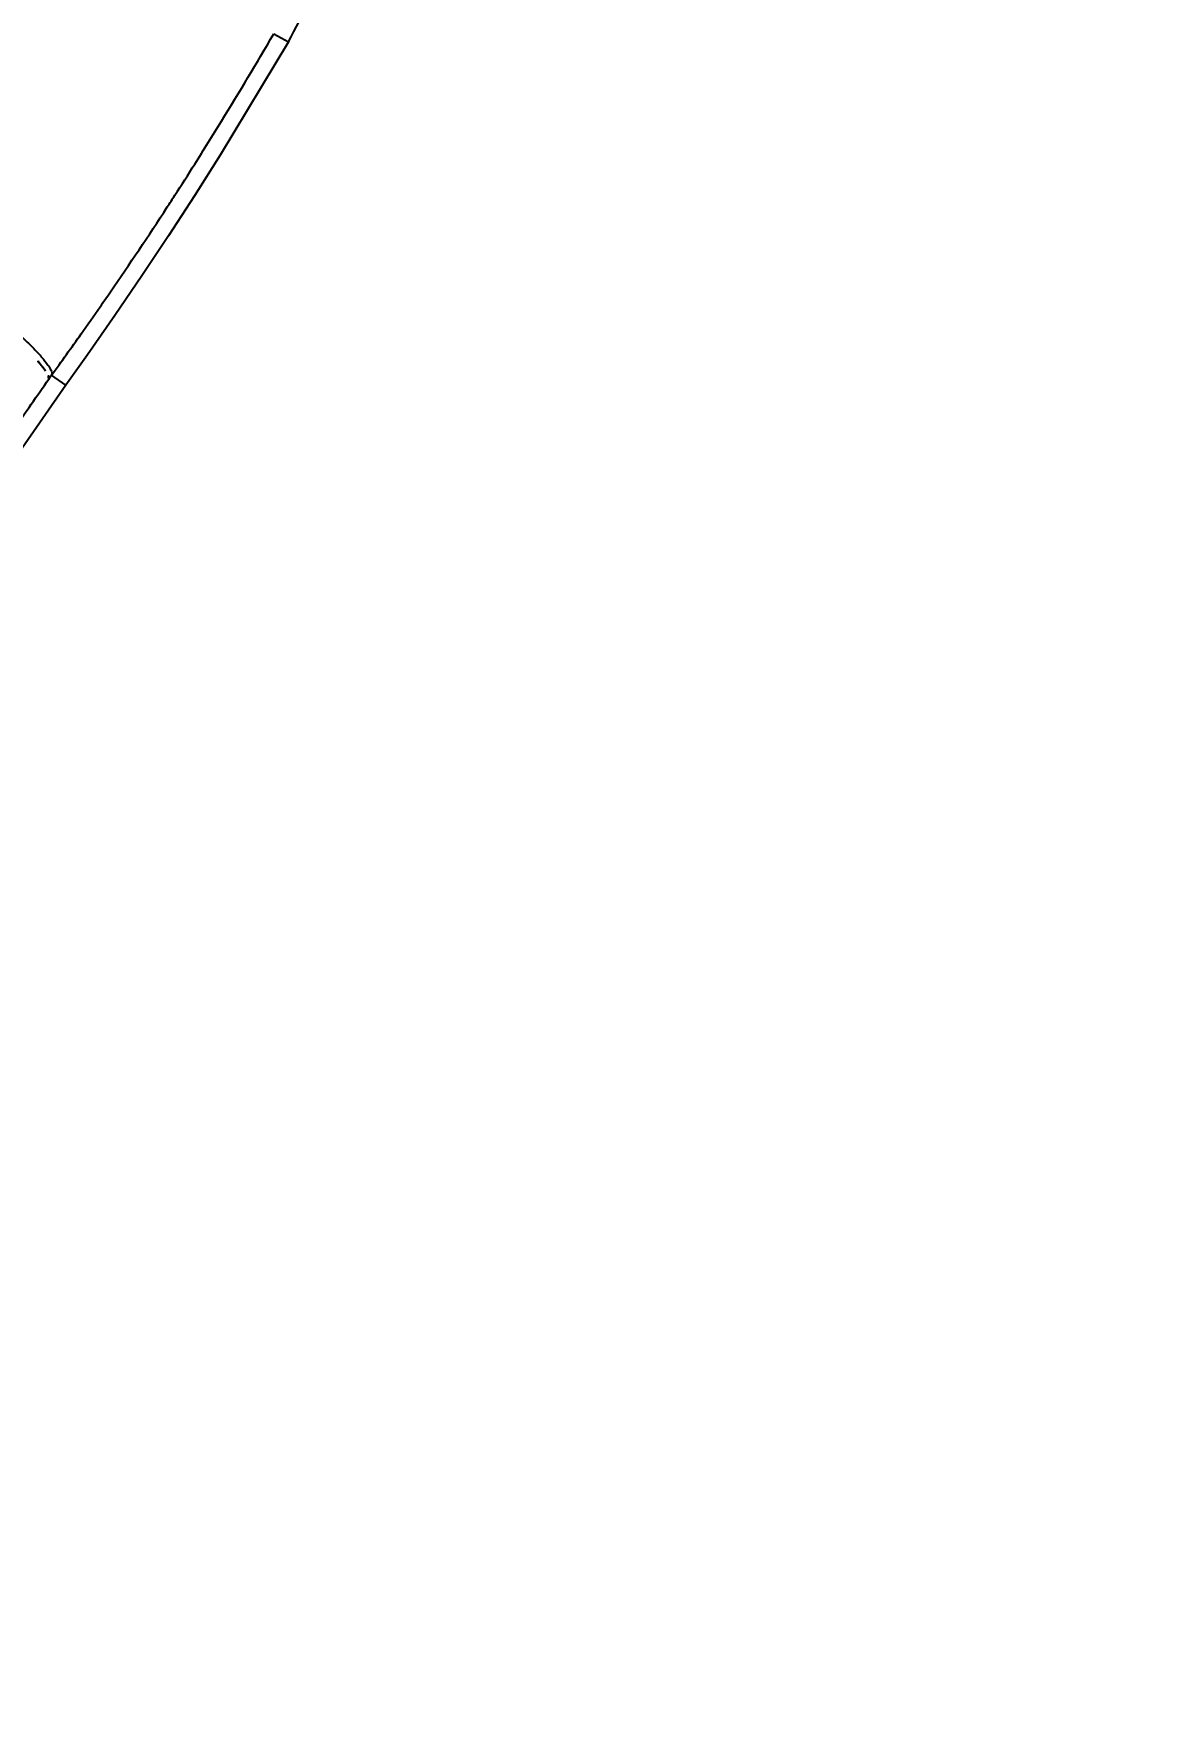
# Model space of a CAD drawing. Header units: millimetres. Extents: x 1145859089 to 1147511753, y -1047484727 to -1047247487.
# Drawn here: x 1147325993.2 to 1147326061.4, y -1047434411.5 to -1047434308.5 of the extents above; entities that cross this region are included whole.
import ezdxf
from ezdxf.xclip import XClip

# ---------------------------------------------------------------- set-up
doc = ezdxf.new("R2010")
doc.units = ezdxf.units.MM
doc.header["$LTSCALE"] = 100
doc.header["$MEASUREMENT"] = 0
doc.header["$XCLIPFRAME"] = 2
doc.layers.get('0').update_dxf_attribs({"linetype": 'CONTINUOUS'})
for name, color, linetype in [('XREF', 135, 'CONTINUOUS'), ('단지배치도$0$S240910', 33, 'CONTINUOUS'), ('단지배치도$0$W240910', 135, 'CONTINUOUS')]:
    doc.layers.add(name, color=color, linetype=linetype)
doc.styles.add('단지배치도$0$WS1', font='romans.shx', dxfattribs={"width": 0.8, "bigfont": 'whgtxt.shx'})

# ---------------------------------------------------------------- blocks, each defined once
blk = doc.blocks.new('단지배치도$0$zw$9902')
at = {"layer": '단지배치도$0$W240910', "linetype": 'ByBlock', "ltscale": 20}
for p, q in [((65735.85, -62939.2), (65736.74, -62939.69)), ((65736.74, -62939.69), (65732.57, -62946.62)), ((65732.57, -62946.62), (65731.01, -62949.1)), ((65731.01, -62949.1), (65729.42, -62951.55)), ((65729.42, -62951.55), (65727.8, -62953.99)), ((65727.8, -62953.99), (65726.15, -62956.41)), ((65726.15, -62956.41), (65724.48, -62958.81)), ((65724.48, -62958.81), (65723.16, -62960.66)), ((65723.16, -62960.66), (65720.31, -62964.77)), ((65722.28, -62960.05), (65722.12, -62960.29)), ((65723.16, -62960.66), (65722.28, -62960.05)), ((65723.16, -62960.66), (65723.16, -62960.66))]:
    blk.add_line(p, q, dxfattribs=at)
blk.add_arc((65117.16, -62540.52), 736.32, 324.95149, 325.24379, dxfattribs=at)
for points, start_tangent, end_tangent in [([(65736.74, -62939.69), (65739.24, -62934.68), (65741.42, -62929.52), (65743.29, -62924.23), (65744.82, -62918.84), (65745.72, -62914.85)], (0.474081, 0.880481), (0.19917, 0.979965)), ([(65729.34, -62949.78), (65729.81, -62949.06), (65731.02, -62947.16), (65732.66, -62944.53), (65735.85, -62939.2)], (0.545654, 0.838011), (0.502677, 0.864474)), ([(65706.51, -62946.98), (65708.02, -62948.02), (65709.58, -62949.13), (65710.7, -62949.92), (65711.69, -62950.65), (65712.57, -62951.3), (65713.2, -62951.77), (65713.8, -62952.22), (65714.39, -62952.66), (65714.95, -62953.09), (65715.48, -62953.51), (65716.7, -62954.48), (65717.77, -62955.34), (65718.31, -62955.79), (65718.82, -62956.23), (65719.3, -62956.65), (65719.75, -62957.05), (65720.55, -62957.79), (65721.2, -62958.43), (65721.69, -62958.97), (65722.05, -62959.43), (65722.28, -62960.05)], (0.901974, -0.431789), (-0.246491, -0.969145)), ([(65722.28, -62960.05), (65724.09, -62957.52), (65725.24, -62955.88), (65725.87, -62954.97), (65729.34, -62949.78)], (0.586682, 0.809817), (0.545019, 0.838424)), ([(65721.91, -62959.78), (65721.59, -62959.36), (65721.1, -62958.82)], (-0.561259, 0.82764), (-0.691921, 0.721974)), ([(65722.12, -62960.29), (65721.91, -62959.78)], (0.230559, 0.973058), (-0.572638, 0.819808))]:
    blk.add_spline(points, degree=3, dxfattribs=dict(at, start_tangent=start_tangent, end_tangent=end_tangent))
at = {"layer": '단지배치도$0$S240910', "style": '단지배치도$0$WS1', "width": 0.8}
blk.add_text('FH:32.00', height=1200, dxfattribs=at).set_placement((60354.83, -63274.83))
blk = doc.blocks.new('단지배치도')
blk.add_blockref('단지배치도$0$zw$9902', (141034.19, 142437.16))

msp = doc.modelspace()

# ---------------------------------------------------------------- block references
at = {"layer": 'XREF'}
ref = msp.add_blockref('단지배치도', (1147119237.834579, -1047513806.462535), dxfattribs=at)
XClip(ref).set_block_clipping_path([(72982.4064819524, 34919.7593965302), (360382.4067475507, 255319.7593436702)])

doc.saveas('drawing.dxf')
